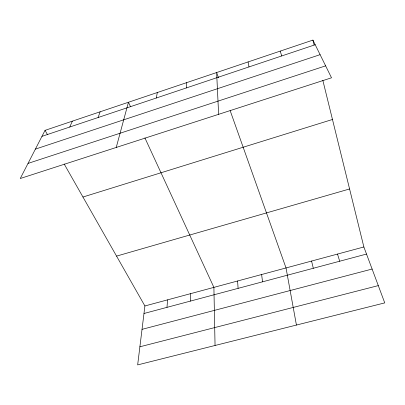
<?xml version="1.0" encoding="UTF-8"?>
<svg xmlns="http://www.w3.org/2000/svg" width="405" height="405" viewBox="0 0 405 405"><rect width="100%" height="100%" fill="white"/><g stroke="black" fill="none" stroke-linecap="round" stroke-linejoin="round"><path stroke-width="0.61" d="M190.34 301.112L190.558 293.666M186.315 87.946L186.68 82.63M166.987 307.344L167.564 299.862M64.187 164.02L144.904 305.967L137.66 364.905L384.75 302.894L363.867 246.974L322.831 80.337M156.345 97.995L157.292 92.532M116.235 147.455L128.451 102.252L130.526 106.753M98.081 117.531L100.136 111.795M69.761 127.028L72.338 121.161M45.046 130.359L20.25 178.514L331.518 77.8L312.918 40.095L45.046 130.359L47.517 134.708M41.963 136.348L315.201 44.727M35.387 149.121L320.102 54.66M28.031 163.407L325.625 65.858M82.954 197.027L332.47 119.48M116.559 256.112L349.581 188.968M144.904 305.967L363.867 246.974M143.983 313.49L366.515 254.062M142.028 329.351L372.109 269.047M139.887 346.791L378.295 285.606M144.899 137.892L213.896 287.378L215.055 345.48M218.492 77.795L216.629 72.541L218.624 114.326M230.161 110.646L286.026 267.948L296.425 325.058M280.179 51.126L281.758 55.941M337.507 254.077L339.699 261.22M312.918 40.095L314.113 44.955M311.567 261.068L313.313 268.267M248.088 61.94L248.989 66.931M261.62 274.524L262.541 281.829M237.578 280.999L238.105 288.355"/></g></svg>
